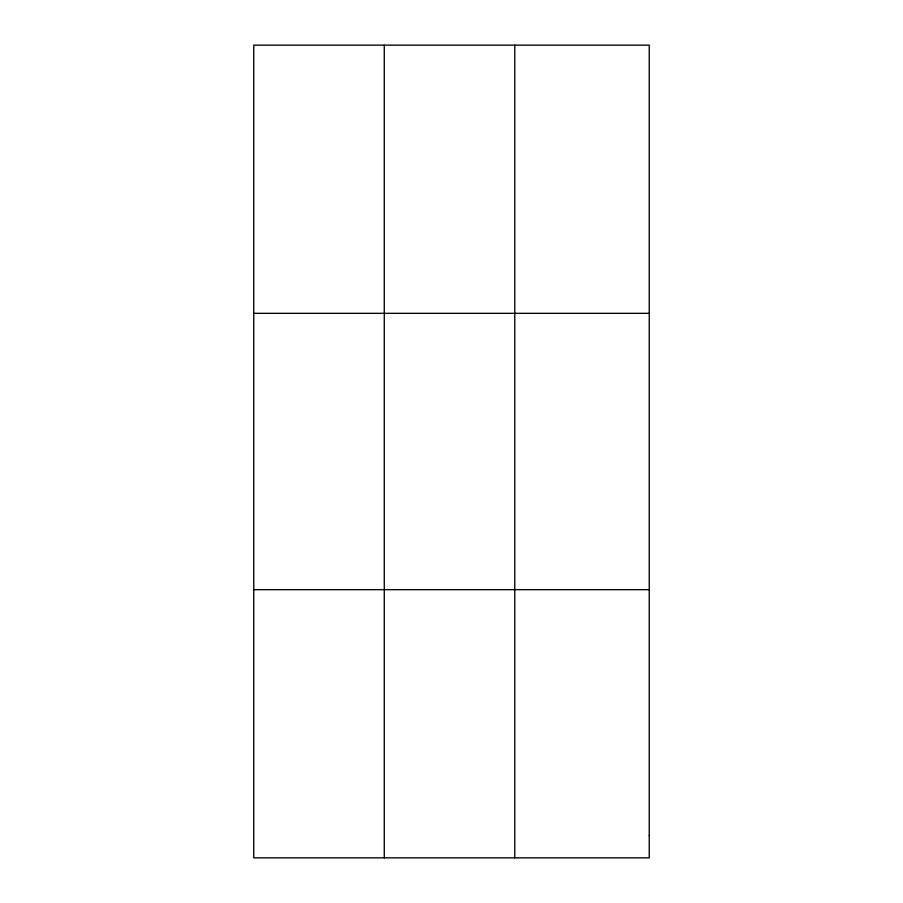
<?xml version="1.0" encoding="UTF-8"?>
<svg xmlns="http://www.w3.org/2000/svg" width="903" height="903" viewBox="0 0 903 903"><rect width="100%" height="100%" fill="white"/><g stroke="black" fill="none" stroke-linecap="round" stroke-linejoin="round"><path stroke-width="1.35" d="M384.272 857.85L384.272 45.15M514.778 857.85L514.778 45.15M253.754 313.341L649.246 313.341M253.754 589.659L649.246 589.659M649.246 835.501L649.246 857.85L253.754 857.85L253.754 45.15L649.246 45.15L649.246 835.501"/></g></svg>
